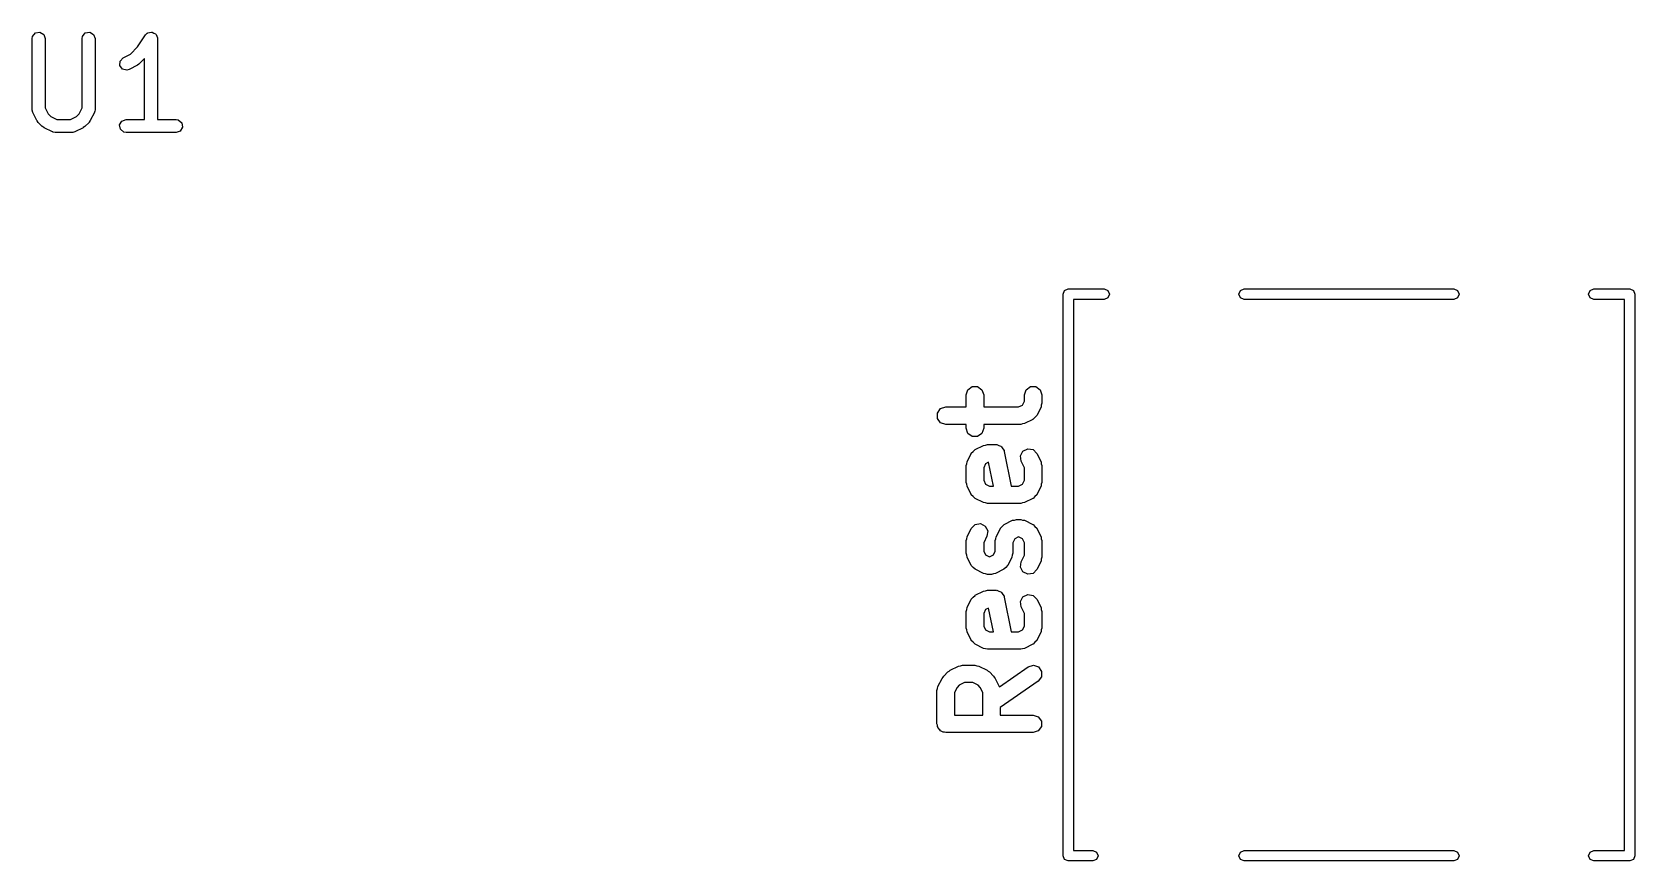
# Model space of a CAD drawing. Extents: x 33 to 173, y -118 to -38.
# Drawn here: x 154.87 to 173.2, y -117.57 to -108.09 of the extents above; entities that cross this region are included whole.
import ezdxf

# ---------------------------------------------------------------- set-up
doc = ezdxf.new("R2010")
doc.units = 0
doc.layers.add('BLACK', color=7, linetype='CONTINUOUS')

msp = doc.modelspace()

# ---------------------------------------------------------------- linework, layer by layer
at = {"layer": 'BLACK', "linetype": 'CONTINUOUS'}
for p, q in [((154.865, -108.167), (154.87, -108.141)), ((154.87, -108.141), (154.903, -108.102)), ((154.903, -108.102), (154.953, -108.093)), ((154.953, -108.093), (154.998, -108.119)), ((154.998, -108.119), (155.015, -108.167)), ((155.437, -108.167), (155.441, -108.141)), ((155.441, -108.141), (155.474, -108.102)), ((155.474, -108.102), (155.525, -108.093)), ((155.525, -108.093), (155.569, -108.119)), ((155.569, -108.119), (155.587, -108.167)), ((156.072, -108.262), (156.163, -108.125)), ((156.163, -108.125), (156.181, -108.106)), ((156.181, -108.106), (156.186, -108.105)), ((156.186, -108.105), (156.188, -108.102)), ((156.188, -108.102), (156.21, -108.098)), ((156.21, -108.098), (156.231, -108.092)), ((156.231, -108.092), (156.235, -108.094)), ((156.235, -108.094), (156.239, -108.093)), ((156.239, -108.093), (156.258, -108.104)), ((156.258, -108.104), (156.278, -108.113)), ((156.278, -108.113), (156.28, -108.116)), ((156.28, -108.116), (156.283, -108.119)), ((156.283, -108.119), (156.291, -108.139)), ((156.291, -108.139), (156.3, -108.159)), ((154.865, -108.976), (154.865, -108.167)), ((155.015, -108.167), (155.015, -108.959)), ((155.437, -108.959), (155.437, -108.167)), ((155.587, -108.167), (155.587, -108.976)), ((155.991, -108.343), (156.072, -108.262)), ((156.3, -108.159), (156.299, -108.163)), ((156.299, -108.163), (156.301, -108.167)), ((156.301, -108.167), (156.301, -109.092)), ((155.868, -108.474), (155.871, -108.423)), ((155.899, -108.515), (155.868, -108.474)), ((155.871, -108.423), (155.907, -108.385)), ((155.949, -108.527), (155.899, -108.515)), ((155.907, -108.385), (155.991, -108.343)), ((156.069, -108.472), (155.974, -108.52)), ((156.07, -108.471), (156.069, -108.472)), ((156.088, -108.458), (156.07, -108.471)), ((156.151, -108.396), (156.088, -108.458)), ((156.151, -109.092), (156.151, -108.396)), ((155.974, -108.52), (155.949, -108.527)), ((154.867, -108.981), (154.865, -108.976)), ((154.866, -108.985), (154.867, -108.981)), ((154.873, -109.01), (154.866, -108.985)), ((154.921, -109.105), (154.873, -109.01)), ((155.015, -108.959), (155.049, -109.027)), ((155.049, -109.027), (155.08, -109.058)), ((155.08, -109.058), (155.148, -109.092)), ((155.303, -109.092), (155.372, -109.058)), ((155.372, -109.058), (155.402, -109.027)), ((155.402, -109.027), (155.437, -108.959)), ((155.579, -109.01), (155.531, -109.105)), ((155.582, -109.002), (155.579, -109.005)), ((155.579, -109.005), (155.579, -109.01)), ((155.587, -108.976), (155.582, -109.002)), ((154.922, -109.106), (154.921, -109.105)), ((154.935, -109.125), (154.922, -109.106)), ((154.982, -109.172), (154.935, -109.125)), ((154.984, -109.173), (154.982, -109.172)), ((155.002, -109.186), (154.984, -109.173)), ((155.097, -109.234), (155.002, -109.186)), ((155.101, -109.234), (155.097, -109.234)), ((155.105, -109.237), (155.101, -109.234)), ((155.131, -109.242), (155.105, -109.237)), ((155.321, -109.242), (155.131, -109.242)), ((155.148, -109.092), (155.303, -109.092)), ((155.325, -109.24), (155.321, -109.242)), ((155.33, -109.241), (155.325, -109.24)), ((155.355, -109.234), (155.33, -109.241)), ((155.45, -109.186), (155.355, -109.234)), ((155.451, -109.185), (155.45, -109.186)), ((155.469, -109.172), (155.451, -109.185)), ((155.517, -109.125), (155.469, -109.172)), ((155.518, -109.123), (155.517, -109.125)), ((155.531, -109.105), (155.518, -109.123)), ((155.866, -109.154), (155.892, -109.109)), ((155.875, -109.204), (155.866, -109.154)), ((155.914, -109.237), (155.875, -109.204)), ((155.892, -109.109), (155.94, -109.092)), ((155.94, -109.242), (155.914, -109.237)), ((155.94, -109.092), (156.151, -109.092)), ((156.512, -109.242), (155.94, -109.242)), ((156.301, -109.092), (156.512, -109.092)), ((156.512, -109.092), (156.537, -109.096)), ((156.56, -109.224), (156.512, -109.242)), ((156.537, -109.096), (156.576, -109.129)), ((156.585, -109.18), (156.56, -109.224)), ((156.576, -109.129), (156.585, -109.18)), ((166.656, -111.09), (166.674, -111.048)), ((166.674, -111.048), (166.716, -111.03)), ((166.716, -111.03), (167.126, -111.03)), ((167.126, -111.03), (167.168, -111.048)), ((167.168, -111.048), (167.186, -111.09)), ((168.666, -111.09), (168.684, -111.048)), ((168.684, -111.048), (168.726, -111.03)), ((168.726, -111.03), (171.126, -111.03)), ((171.126, -111.03), (171.168, -111.048)), ((171.168, -111.048), (171.186, -111.09)), ((172.666, -111.09), (172.684, -111.048)), ((172.684, -111.048), (172.726, -111.03)), ((172.726, -111.03), (173.136, -111.03)), ((173.136, -111.03), (173.178, -111.048)), ((173.178, -111.048), (173.196, -111.09)), ((166.656, -117.51), (166.656, -111.09)), ((167.126, -111.15), (166.776, -111.15)), ((166.776, -111.15), (166.776, -117.45)), ((167.168, -111.132), (167.126, -111.15)), ((167.186, -111.09), (167.168, -111.132)), ((168.684, -111.132), (168.666, -111.09)), ((168.726, -111.15), (168.684, -111.132)), ((171.126, -111.15), (168.726, -111.15)), ((171.168, -111.132), (171.126, -111.15)), ((171.186, -111.09), (171.168, -111.132)), ((172.684, -111.132), (172.666, -111.09)), ((172.726, -111.15), (172.684, -111.132)), ((173.076, -111.15), (172.726, -111.15)), ((173.076, -117.45), (173.076, -111.15)), ((173.196, -111.09), (173.196, -117.51)), ((165.548, -112.241), (165.567, -112.182)), ((165.567, -112.182), (165.617, -112.146)), ((165.617, -112.146), (165.678, -112.146)), ((165.678, -112.146), (165.728, -112.182)), ((165.728, -112.182), (165.748, -112.241)), ((166.214, -112.241), (166.233, -112.182)), ((166.233, -112.182), (166.283, -112.146)), ((166.283, -112.146), (166.345, -112.146)), ((166.345, -112.146), (166.395, -112.182)), ((166.395, -112.182), (166.414, -112.241)), ((165.548, -112.379), (165.548, -112.241)), ((165.748, -112.241), (165.748, -112.379)), ((166.148, -112.379), (166.192, -112.357)), ((166.192, -112.357), (166.214, -112.312)), ((166.214, -112.312), (166.214, -112.241)), ((166.407, -112.358), (166.404, -112.381)), ((166.414, -112.336), (166.407, -112.358)), ((166.414, -112.241), (166.414, -112.336)), ((165.219, -112.448), (165.255, -112.398)), ((165.219, -112.51), (165.219, -112.448)), ((165.255, -112.56), (165.219, -112.51)), ((165.255, -112.398), (165.314, -112.379)), ((165.314, -112.379), (165.548, -112.379)), ((165.748, -112.379), (166.148, -112.379)), ((166.311, -112.521), (166.216, -112.568)), ((166.312, -112.52), (166.311, -112.521)), ((166.313, -112.52), (166.312, -112.52)), ((166.334, -112.499), (166.313, -112.52)), ((166.355, -112.477), (166.334, -112.499)), ((166.356, -112.476), (166.355, -112.477)), ((166.355, -112.477), (166.355, -112.477)), ((166.404, -112.381), (166.356, -112.476)), ((165.314, -112.579), (165.255, -112.56)), ((165.548, -112.579), (165.314, -112.579)), ((165.548, -112.622), (165.548, -112.579)), ((165.567, -112.681), (165.548, -112.622)), ((165.617, -112.717), (165.567, -112.681)), ((165.678, -112.717), (165.617, -112.717)), ((165.728, -112.681), (165.678, -112.717)), ((165.748, -112.622), (165.728, -112.681)), ((166.171, -112.579), (165.748, -112.579)), ((165.748, -112.579), (165.748, -112.622)), ((166.193, -112.572), (166.171, -112.579)), ((166.216, -112.568), (166.193, -112.572)), ((165.558, -113.006), (165.606, -112.91)), ((165.606, -112.909), (165.628, -112.888)), ((165.606, -112.91), (165.606, -112.909)), ((165.606, -112.91), (165.606, -112.91)), ((165.628, -112.888), (165.649, -112.866)), ((165.649, -112.866), (165.65, -112.866)), ((165.65, -112.866), (165.746, -112.818)), ((165.65, -112.866), (165.65, -112.866)), ((165.746, -112.818), (165.768, -112.815)), ((165.768, -112.815), (165.79, -112.807)), ((165.79, -112.807), (165.886, -112.807)), ((165.886, -112.807), (165.891, -112.809)), ((165.891, -112.809), (165.897, -112.808)), ((165.897, -112.808), (165.92, -112.819)), ((165.92, -112.819), (165.944, -112.827)), ((165.944, -112.827), (165.948, -112.831)), ((165.948, -112.831), (165.953, -112.834)), ((165.953, -112.834), (165.966, -112.856)), ((165.966, -112.856), (165.981, -112.877)), ((165.981, -112.877), (165.981, -112.883)), ((165.981, -112.883), (165.984, -112.888)), ((165.984, -112.888), (166.063, -113.284)), ((166.168, -112.939), (166.196, -112.884)), ((166.196, -112.884), (166.252, -112.856)), ((166.252, -112.856), (166.313, -112.866)), ((166.313, -112.866), (166.356, -112.91)), ((166.356, -112.91), (166.404, -113.006)), ((165.548, -113.05), (165.555, -113.028)), ((165.548, -113.241), (165.548, -113.05)), ((165.555, -113.028), (165.558, -113.006)), ((165.77, -113.03), (165.748, -113.074)), ((165.748, -113.074), (165.748, -113.217)), ((165.805, -113.012), (165.77, -113.03)), ((165.859, -113.284), (165.805, -113.012)), ((166.177, -113), (166.168, -112.939)), ((166.214, -113.074), (166.177, -113)), ((166.214, -113.217), (166.214, -113.074)), ((166.404, -113.006), (166.407, -113.028)), ((166.407, -113.028), (166.414, -113.05)), ((166.414, -113.05), (166.414, -113.241)), ((165.555, -113.263), (165.548, -113.241)), ((165.558, -113.286), (165.555, -113.263)), ((165.748, -113.217), (165.77, -113.262)), ((165.77, -113.262), (165.814, -113.284)), ((165.814, -113.284), (165.859, -113.284)), ((166.063, -113.284), (166.148, -113.284)), ((166.148, -113.284), (166.192, -113.262)), ((166.192, -113.262), (166.214, -113.217)), ((166.407, -113.263), (166.404, -113.286)), ((166.414, -113.241), (166.407, -113.263)), ((165.606, -113.381), (165.558, -113.286)), ((165.606, -113.382), (165.606, -113.381)), ((165.606, -113.381), (165.606, -113.381)), ((165.628, -113.403), (165.606, -113.382)), ((165.649, -113.425), (165.628, -113.403)), ((165.65, -113.425), (165.649, -113.425)), ((165.746, -113.473), (165.65, -113.425)), ((165.65, -113.425), (165.65, -113.425)), ((166.311, -113.425), (166.216, -113.473)), ((166.312, -113.425), (166.311, -113.425)), ((166.313, -113.425), (166.312, -113.425)), ((166.334, -113.403), (166.313, -113.425)), ((166.355, -113.382), (166.334, -113.403)), ((166.356, -113.381), (166.355, -113.381)), ((166.355, -113.381), (166.355, -113.382)), ((166.404, -113.286), (166.356, -113.381)), ((165.768, -113.477), (165.746, -113.473)), ((165.79, -113.484), (165.768, -113.477)), ((166.171, -113.484), (165.79, -113.484)), ((166.193, -113.477), (166.171, -113.484)), ((166.216, -113.473), (166.193, -113.477)), ((165.558, -113.863), (165.606, -113.768)), ((165.606, -113.768), (165.649, -113.723)), ((165.649, -113.723), (165.71, -113.713)), ((165.71, -113.713), (165.765, -113.741)), ((165.765, -113.741), (165.794, -113.796)), ((165.794, -113.796), (165.785, -113.857)), ((165.891, -113.863), (165.939, -113.768)), ((165.939, -113.768), (165.94, -113.767)), ((165.94, -113.766), (165.961, -113.745)), ((165.94, -113.767), (165.94, -113.766)), ((165.961, -113.745), (165.982, -113.723)), ((165.982, -113.723), (165.983, -113.723)), ((165.983, -113.723), (165.984, -113.723)), ((165.984, -113.723), (166.079, -113.675)), ((166.079, -113.675), (166.102, -113.672)), ((166.102, -113.672), (166.124, -113.665)), ((166.124, -113.665), (166.171, -113.665)), ((166.171, -113.665), (166.193, -113.672)), ((166.193, -113.672), (166.216, -113.675)), ((166.216, -113.675), (166.311, -113.723)), ((166.311, -113.723), (166.312, -113.723)), ((166.312, -113.723), (166.313, -113.723)), ((166.313, -113.723), (166.334, -113.745)), ((166.334, -113.745), (166.355, -113.766)), ((166.355, -113.766), (166.355, -113.767)), ((166.355, -113.767), (166.356, -113.768)), ((166.356, -113.768), (166.404, -113.863)), ((165.548, -113.907), (165.555, -113.886)), ((165.548, -114.05), (165.548, -113.907)), ((165.555, -113.886), (165.558, -113.863)), ((165.785, -113.857), (165.748, -113.931)), ((165.748, -113.931), (165.748, -114.027)), ((165.881, -113.907), (165.888, -113.886)), ((165.881, -114.027), (165.881, -113.907)), ((165.888, -113.886), (165.891, -113.863)), ((166.103, -113.887), (166.081, -113.931)), ((166.081, -113.931), (166.081, -114.05)), ((166.147, -113.865), (166.103, -113.887)), ((166.148, -113.865), (166.147, -113.865)), ((166.192, -113.887), (166.148, -113.865)), ((166.214, -113.931), (166.192, -113.887)), ((166.214, -114.074), (166.214, -113.931)), ((166.404, -113.863), (166.407, -113.886)), ((166.407, -113.886), (166.414, -113.907)), ((166.414, -113.907), (166.414, -114.098)), ((165.555, -114.072), (165.548, -114.05)), ((165.558, -114.095), (165.555, -114.072)), ((165.606, -114.19), (165.558, -114.095)), ((165.606, -114.191), (165.606, -114.19)), ((165.606, -114.192), (165.606, -114.191)), ((165.628, -114.213), (165.606, -114.192)), ((165.748, -114.027), (165.77, -114.071)), ((165.77, -114.071), (165.814, -114.093)), ((165.814, -114.093), (165.859, -114.071)), ((165.814, -114.093), (165.814, -114.093)), ((165.859, -114.071), (165.881, -114.027)), ((166.022, -114.192), (166.001, -114.213)), ((166.023, -114.19), (166.022, -114.191)), ((166.022, -114.191), (166.022, -114.192)), ((166.07, -114.095), (166.023, -114.19)), ((166.074, -114.072), (166.07, -114.095)), ((166.081, -114.05), (166.074, -114.072)), ((166.168, -114.21), (166.177, -114.148)), ((166.177, -114.148), (166.214, -114.074)), ((166.404, -114.143), (166.356, -114.238)), ((166.407, -114.12), (166.404, -114.143)), ((166.414, -114.098), (166.407, -114.12)), ((165.649, -114.234), (165.628, -114.213)), ((165.65, -114.234), (165.649, -114.234)), ((165.65, -114.235), (165.65, -114.234)), ((165.746, -114.283), (165.65, -114.235)), ((165.768, -114.286), (165.746, -114.283)), ((165.79, -114.293), (165.768, -114.286)), ((165.838, -114.293), (165.79, -114.293)), ((165.86, -114.286), (165.838, -114.293)), ((165.883, -114.283), (165.86, -114.286)), ((165.978, -114.235), (165.883, -114.283)), ((165.979, -114.234), (165.978, -114.235)), ((166.001, -114.213), (165.979, -114.234)), ((165.979, -114.234), (165.979, -114.234)), ((166.196, -114.264), (166.168, -114.21)), ((166.252, -114.292), (166.196, -114.264)), ((166.313, -114.282), (166.252, -114.292)), ((166.356, -114.238), (166.313, -114.282)), ((165.606, -114.576), (165.628, -114.555)), ((165.628, -114.555), (165.649, -114.533)), ((165.649, -114.533), (165.65, -114.533)), ((165.65, -114.532), (165.746, -114.485)), ((165.65, -114.533), (165.65, -114.532)), ((165.746, -114.485), (165.768, -114.481)), ((165.768, -114.481), (165.79, -114.474)), ((165.79, -114.474), (165.886, -114.474)), ((165.886, -114.474), (165.891, -114.476)), ((165.891, -114.476), (165.897, -114.475)), ((165.897, -114.475), (165.92, -114.485)), ((165.92, -114.485), (165.944, -114.493)), ((165.944, -114.493), (165.948, -114.498)), ((165.948, -114.498), (165.953, -114.501)), ((165.953, -114.501), (165.966, -114.523)), ((165.966, -114.523), (165.981, -114.543)), ((165.981, -114.543), (165.981, -114.549)), ((165.981, -114.549), (165.984, -114.555)), ((165.984, -114.555), (166.063, -114.95)), ((166.168, -114.605), (166.196, -114.551)), ((166.196, -114.551), (166.252, -114.523)), ((166.252, -114.523), (166.313, -114.533)), ((166.313, -114.533), (166.356, -114.577)), ((165.548, -114.717), (165.555, -114.695)), ((165.548, -114.907), (165.548, -114.717)), ((165.555, -114.695), (165.558, -114.672)), ((165.558, -114.672), (165.606, -114.577)), ((165.606, -114.577), (165.606, -114.576)), ((165.606, -114.576), (165.606, -114.576)), ((165.77, -114.696), (165.748, -114.741)), ((165.748, -114.741), (165.748, -114.884)), ((165.805, -114.679), (165.77, -114.696)), ((165.859, -114.95), (165.805, -114.679)), ((166.177, -114.666), (166.168, -114.605)), ((166.214, -114.741), (166.177, -114.666)), ((166.214, -114.884), (166.214, -114.741)), ((166.356, -114.577), (166.404, -114.672)), ((166.404, -114.672), (166.407, -114.695)), ((166.407, -114.695), (166.414, -114.717)), ((166.414, -114.717), (166.414, -114.907)), ((165.555, -114.929), (165.548, -114.907)), ((165.558, -114.952), (165.555, -114.929)), ((165.748, -114.884), (165.77, -114.928)), ((165.77, -114.928), (165.814, -114.95)), ((166.148, -114.95), (166.192, -114.928)), ((166.192, -114.928), (166.214, -114.884)), ((166.407, -114.929), (166.404, -114.952)), ((166.414, -114.907), (166.407, -114.929)), ((165.606, -115.047), (165.558, -114.952)), ((165.606, -115.048), (165.606, -115.047)), ((165.606, -115.049), (165.606, -115.048)), ((165.628, -115.07), (165.606, -115.049)), ((165.649, -115.091), (165.628, -115.07)), ((165.65, -115.092), (165.649, -115.091)), ((165.746, -115.14), (165.65, -115.092)), ((165.65, -115.092), (165.65, -115.092)), ((165.814, -114.95), (165.859, -114.95)), ((166.063, -114.95), (166.148, -114.95)), ((166.311, -115.092), (166.216, -115.14)), ((166.312, -115.092), (166.311, -115.092)), ((166.313, -115.091), (166.312, -115.092)), ((166.334, -115.07), (166.313, -115.091)), ((166.355, -115.049), (166.334, -115.07)), ((166.356, -115.047), (166.355, -115.048)), ((166.355, -115.048), (166.355, -115.049)), ((166.404, -114.952), (166.356, -115.047)), ((165.768, -115.143), (165.746, -115.14)), ((165.79, -115.15), (165.768, -115.143)), ((166.171, -115.15), (165.79, -115.15)), ((166.193, -115.143), (166.171, -115.15)), ((166.216, -115.14), (166.193, -115.143)), ((165.225, -115.577), (165.272, -115.482)), ((165.272, -115.482), (165.284, -115.47)), ((165.284, -115.47), (165.291, -115.456)), ((165.291, -115.456), (165.339, -115.408)), ((165.339, -115.408), (165.353, -115.401)), ((165.353, -115.401), (165.365, -115.389)), ((165.365, -115.389), (165.46, -115.342)), ((165.46, -115.342), (165.483, -115.338)), ((165.483, -115.338), (165.505, -115.331)), ((165.505, -115.331), (165.648, -115.331)), ((165.648, -115.331), (165.669, -115.338)), ((165.669, -115.338), (165.692, -115.342)), ((165.692, -115.342), (165.788, -115.389)), ((165.788, -115.389), (165.799, -115.401)), ((165.799, -115.401), (165.814, -115.408)), ((165.814, -115.408), (165.861, -115.456)), ((165.861, -115.456), (165.868, -115.47)), ((165.868, -115.47), (165.88, -115.482)), ((165.88, -115.482), (165.927, -115.577)), ((165.928, -115.58), (166.257, -115.349)), ((166.257, -115.349), (166.316, -115.331)), ((166.316, -115.331), (166.374, -115.351)), ((166.409, -115.464), (166.372, -115.513)), ((166.374, -115.351), (166.41, -115.402)), ((166.41, -115.402), (166.409, -115.464)), ((165.214, -115.622), (165.221, -115.6)), ((165.214, -116.003), (165.214, -115.622)), ((165.221, -115.6), (165.225, -115.577)), ((165.444, -115.586), (165.414, -115.645)), ((165.414, -115.645), (165.414, -115.903)), ((165.469, -115.561), (165.444, -115.586)), ((165.528, -115.531), (165.469, -115.561)), ((165.624, -115.531), (165.528, -115.531)), ((165.684, -115.561), (165.624, -115.531)), ((165.708, -115.586), (165.684, -115.561)), ((165.738, -115.645), (165.708, -115.586)), ((165.738, -115.903), (165.738, -115.645)), ((165.927, -115.577), (165.928, -115.58)), ((166.372, -115.513), (165.938, -115.817)), ((165.938, -115.817), (165.938, -115.903)), ((165.219, -116.018), (165.214, -116.003)), ((165.219, -116.034), (165.219, -116.018)), ((165.228, -116.046), (165.219, -116.034)), ((165.414, -115.903), (165.738, -115.903)), ((165.938, -115.903), (166.314, -115.903)), ((166.314, -115.903), (166.373, -115.922)), ((166.373, -115.922), (166.409, -115.972)), ((166.409, -116.034), (166.373, -116.084)), ((166.409, -115.972), (166.409, -116.034)), ((165.233, -116.061), (165.228, -116.046)), ((165.246, -116.071), (165.233, -116.061)), ((165.255, -116.084), (165.246, -116.071)), ((165.271, -116.089), (165.255, -116.084)), ((165.283, -116.098), (165.271, -116.089)), ((165.299, -116.098), (165.283, -116.098)), ((165.314, -116.103), (165.299, -116.098)), ((166.314, -116.103), (165.314, -116.103)), ((166.373, -116.084), (166.314, -116.103)), ((166.776, -117.45), (166.996, -117.45)), ((166.996, -117.45), (167.038, -117.468)), ((167.038, -117.468), (167.056, -117.51)), ((168.666, -117.51), (168.684, -117.468)), ((168.684, -117.468), (168.726, -117.45)), ((168.726, -117.45), (171.126, -117.45)), ((171.126, -117.45), (171.168, -117.468)), ((171.168, -117.468), (171.186, -117.51)), ((172.666, -117.51), (172.684, -117.468)), ((172.684, -117.468), (172.726, -117.45)), ((172.726, -117.45), (173.076, -117.45)), ((166.674, -117.552), (166.656, -117.51)), ((166.716, -117.57), (166.674, -117.552)), ((166.996, -117.57), (166.716, -117.57)), ((167.038, -117.552), (166.996, -117.57)), ((167.056, -117.51), (167.038, -117.552)), ((168.684, -117.552), (168.666, -117.51)), ((168.726, -117.57), (168.684, -117.552)), ((171.126, -117.57), (168.726, -117.57)), ((171.168, -117.552), (171.126, -117.57)), ((171.186, -117.51), (171.168, -117.552)), ((172.684, -117.552), (172.666, -117.51)), ((172.726, -117.57), (172.684, -117.552)), ((173.136, -117.57), (172.726, -117.57)), ((173.178, -117.552), (173.136, -117.57)), ((173.196, -117.51), (173.178, -117.552))]:
    msp.add_line(p, q, dxfattribs=at)

doc.saveas('drawing.dxf')
